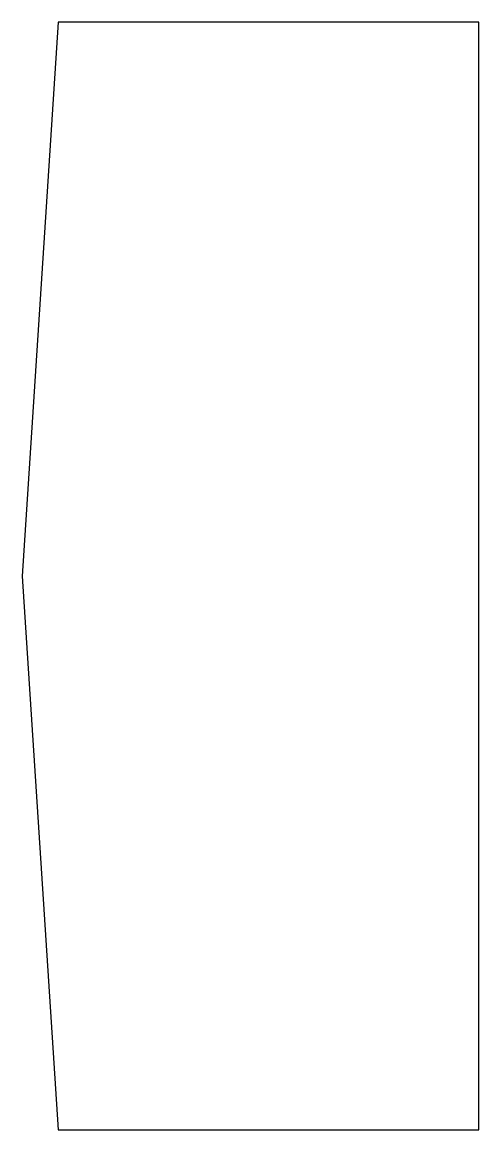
# Model space of a CAD drawing. Header units: millimetres. Extents: x 0 to 165, y 0 to 400.
import ezdxf

# ---------------------------------------------------------------- set-up
doc = ezdxf.new("R2010")
doc.units = ezdxf.units.MM
doc.layers.add('CUT', color=7, linetype='Continuous')

msp = doc.modelspace()

# ---------------------------------------------------------------- linework, layer by layer
at = {"layer": 'CUT'}
msp.add_lwpolyline([(0, 200), (13, 0), (165, 0), (165, 400), (13, 400)], close=True, dxfattribs=at)

doc.saveas('drawing.dxf')
